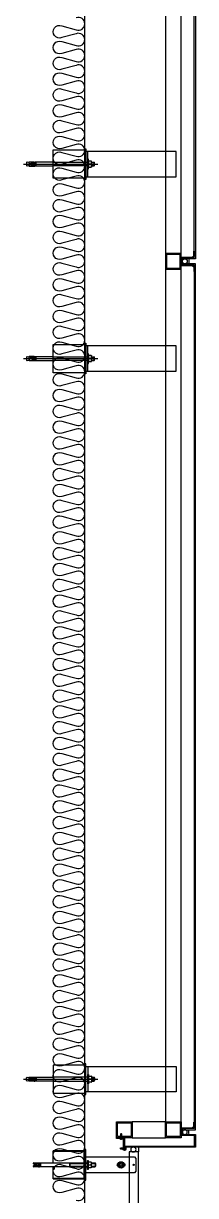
# Model space of a CAD drawing. Header units: millimetres. Extents: x 17311 to 801382, y -242618 to -104888.
# Drawn here: x 370367 to 370911, y -201032 to -197328 of the extents above; entities that cross this region are included whole.
import ezdxf

# ---------------------------------------------------------------- set-up
doc = ezdxf.new("R2010")
doc.units = ezdxf.units.MM
doc.header["$LTSCALE"] = 250
doc.linetypes.add('CENTER', pattern=[50.8, 31.75, -6.35, 6.35, -6.35])
doc.linetypes.add('HIDDEN2', pattern=[4.7625, 3.175, -1.5875])
for name, color, linetype in [('0-Sheet', 7, 'Continuous'), ('4-Pipe', 4, 'Continuous'), ('A-ETC-8', 8, 'Continuous'), ('A-FIN', 6, 'Continuous'), ('A-FIN(EX)', 6, 'Continuous'), ('ANG', 8, 'Continuous'), ('EXTRUSION', 7, 'Continuous'), ('ISL', 251, 'Continuous'), ('S-TEEL', 4, 'Continuous'), ('SCREW', 1, 'Continuous'), ('SEALANT', 252, 'Continuous')]:
    doc.layers.add(name, color=color, linetype=linetype)

# ---------------------------------------------------------------- blocks, each defined once
blk = doc.blocks.new('A$C632c858f')
at = {"layer": 'A-ETC-8'}
blk.add_arc((-2.8, 0), 24, 341.8248, 18.1752, dxfattribs=at)
blk.add_ellipse((34, 0), major_axis=(7.59, 0), ratio=0.987937, dxfattribs=at)
blk = doc.blocks.new('A$Cae507117')
at = {"layer": 'A-ETC-8'}
for points in [[(-50, 0), (-50, -50), (0, -50), (0, 0)], [(-46.8, -3.2), (-46.8, -46.8), (-3.2, -46.8), (-3.2, -3.2)]]:
    blk.add_lwpolyline(points, close=True, dxfattribs=at)
blk = doc.blocks.new('너트 M12')
for p, q in [((-9, 0), (9, 0)), ((-9.5, -9), (-9.5, -0.5)), ((9, -9.5), (-9, -9.5)), ((0, -8.3), (0, -1.2)), ((9.5, -0.5), (9.5, -9))]:
    blk.add_line(p, q)
for centre, start, end in [((-9, -0.5), 90, 180), ((-9, -9), 180, 270), ((9, -0.5), 0, 90), ((9, -9), 270, 0)]:
    blk.add_arc(centre, 0.5, start, end)
at = {"extrusion": (0, 0, -1)}
for centre, major_axis, ratio, start_param, end_param in [((-4.8, -0.9), (-4.75, 0.31), 0.185359, -0.024388, 3.141593), ((4.8, -0.9), (4.75, 0.31), 0.185108, 3.141593, 6.30754), ((-4.8, -8.6), (4.75, 0.31), 0.187111, 0, 3.166211), ((4.8, -8.6), (-4.75, 0.31), 0.185991, 3.117121, 6.283185)]:
    blk.add_ellipse(centre, major_axis=major_axis, ratio=ratio, start_param=start_param, end_param=end_param, dxfattribs=at)
blk = doc.blocks.new('A$C5ebcaad0')
at = {"layer": 'A-ETC-8'}
for p, q in [((-439, -220.5), (-439, -229.5)), ((-437, -219), (-437.5, -219)), ((-426, -220.5), (-437, -219)), ((-431.6, -219.7), (-431.6, -221.5)), ((-415.6, -218.7), (-430.6, -218.7)), ((-426, -220.5), (-412, -220.5)), ((-415.6, -218.7), (-412.6, -218.7)), ((-412.6, -218.7), (-412.6, -231.2)), ((-412, -231), (-412, -219)), ((-409, -219), (-412, -219)), ((-409, -231), (-409, -219)), ((-355, -219), (-409, -219)), ((-355, -219), (-245.5, -219)), ((-234, -219), (-225.5, -219)), ((-234, -220.5), (-224, -220.5)), ((-225.5, -231), (-225.5, -219)), ((-224, -220.5), (-225.5, -219)), ((-224, -229.5), (-224, -220.5)), ((-449, -225), (-214, -225)), ((-437.5, -231), (-437, -231)), ((-437, -231), (-426, -229.5)), ((-431.6, -228.5), (-431.6, -230.2)), ((-431.1, -222.3), (-429.3, -223.5)), ((-431.1, -227.7), (-429.3, -226.5)), ((-430.6, -231.2), (-415.6, -231.2)), ((-421.1, -224), (-427.7, -224)), ((-421.1, -226), (-427.7, -226)), ((-426, -229.5), (-412, -229.5)), ((-420.6, -223.5), (-420.6, -223)), ((-420.6, -227), (-420.6, -226.5)), ((-416.6, -227), (-416.6, -223)), ((-415.6, -231.2), (-412.6, -231.2)), ((-412, -231), (-409, -231)), ((-409, -231), (-355, -231)), ((-245.5, -231), (-355, -231)), ((-234.2, -229.5), (-224, -229.5)), ((-234, -231), (-225.5, -231)), ((-224, -229.5), (-225.5, -231))]:
    blk.add_line(p, q, dxfattribs=at)
for points in [[(-255, -180.5), (-255, -269.5), (-355, -269.5), (-355, -180.5)], [(33.5, -185), (-251.5, -185), (-251.5, -265), (33.5, -265)], [(-251.5, -265), (-245.5, -265), (-245.5, -185), (-251.5, -185)], [(-245.5, -210), (-245.5, -240), (-243.5, -240), (-243.5, -210)]]:
    blk.add_lwpolyline(points, close=True, dxfattribs=at)
blk.add_lwpolyline([(-251.5, -177.5), (-251.5, -272.5, -0.414214), (-252.5, -273.5), (-255, -273.5), (-255, -176.5), (-252.5, -176.5, -0.414214)], format="xyb", close=True, dxfattribs=at)
for centre, radius, start, end in [((-437.5, -220.5), 1.5, 90, 180), ((-430.6, -219.7), 1, 90, 180), ((-430.6, -221.5), 1, 180, 236.3099), ((-418.6, -223), 2, 90, 180), ((-418.6, -223), 2, 0, 90), ((-437.5, -229.5), 1.5, 180, 270), ((-430.6, -228.5), 1, 123.6901, 180), ((-430.6, -230.2), 1, 180, 270), ((-427.7, -221), 3, 236.3099, 270), ((-427.7, -229), 3, 90, 123.6901), ((-421.1, -223.5), 0.5, 270, 0), ((-421.1, -226.5), 0.5, 0, 90), ((-418.6, -227), 2, 180, 270), ((-418.6, -227), 2, 270, 0)]:
    blk.add_arc(centre, radius, start, end, dxfattribs=at)
at = {"layer": 'A-ETC-8', "xscale": -1, "rotation": 90}
blk.add_blockref('너트 M12', (-243.5, -225), dxfattribs=at)
blk = doc.blocks.new('A$C141843b3')
at = {"color": 9, "linetype": 'Continuous', "lineweight": 25}
for p, q in [((-140, -5.5, 0), (-240, -5.5)), ((-240, -44), (-240, -5.5)), ((-140, -7.5, 0), (-240, -7.5)), ((-140, -1.5, 0), (-137.5, -1.5, 0)), ((-140, -7.5, 0), (-140, -1.5, 0)), ((-138, -3.5, 0), (-140, -3.5, 0)), ((-138, -3.5, 0), (-138, -43, 0)), ((-136.5, -43, 0), (-136.5, -2.5, 0)), ((-240, -94.5), (-240, -56)), ((-240, -63.2), (-237, -63.2)), ((-237, -56), (-237, -63.2)), ((-136.5, -43, 0), (-142, -43, 0)), ((-142, -57, 0), (-136.5, -57, 0)), ((-138, -96.5, 0), (-138, -57, 0)), ((-136.5, -97.5, 0), (-136.5, -57, 0)), ((-240, -92.5), (-140, -92.5, 0)), ((-240, -94.5), (-140, -94.5, 0)), ((-140, -98.5, 0), (-140, -92.5, 0)), ((-140, -96.5, 0), (-138, -96.5, 0)), ((-137.5, -98.5, 0), (-140, -98.5, 0))]:
    blk.add_line(p, q, dxfattribs=at)
at = {"color": 9, "ltscale": 0.5}
for p, q in [((-142, -43, 0), (-142, -7.5, 0)), ((-131.5, -64.3, 0), (-131.5, -35.8, 0)), ((-131.5, -35.8, 0), (-129.5, -35.8, 0)), ((-129.5, -35.8, 0), (-129.5, -64.3, 0)), ((-188.8, -44, 0), (-131.5, -44, 0)), ((-188.8, -44, 0), (-187.3, -45.5, 0)), ((-188.8, -44, 0), (-188.8, -56, 0)), ((-188.8, -45.5, 0), (-131.5, -45.5, 0)), ((-188.8, -54.5, 0), (-131.5, -54.5, 0)), ((-188.8, -56, 0), (-187.3, -54.5, 0)), ((-188.8, -56, 0), (-131.5, -56, 0)), ((-187.3, -45.5, 0), (-187.3, -54.5, 0)), ((-142, -92.5, 0), (-142, -57, 0)), ((-129.5, -64.3, 0), (-131.5, -64.3, 0)), ((-129.5, -59, 0), (-129.5, -41, 0)), ((-129.5, -44, 0), (-129.5, -44, 0)), ((-129.5, -45.5, 0), (-129.4, -45.5, 0)), ((-129.5, -54.5, 0), (-129.4, -54.5, 0)), ((-129.5, -56, 0), (-129.5, -56, 0)), ((-129, -40.5, 0), (-120.5, -40.5, 0)), ((-120.5, -59.5, 0), (-129, -59.5, 0)), ((-128.3, -50, 0), (-121.2, -50, 0)), ((-120.1, -45.5, 0), (-106, -45.5, 0)), ((-120.1, -54.5, 0), (-106, -54.5, 0)), ((-120, -41, 0), (-120, -59, 0)), ((-120, -44, 0), (-107.5, -44, 0)), ((-120, -56, 0), (-107.5, -56, 0)), ((-107.5, -44, 0), (-107.5, -56, 0)), ((-106, -45.5, 0), (-107.5, -44, 0)), ((-106, -54.5, 0), (-107.5, -56, 0)), ((-106, -45.5, 0), (-106, -54.5, 0))]:
    blk.add_line(p, q, dxfattribs=at)
at = {"color": 9}
for p, q in [((-302.6, -46.2), (-302.6, -44.5)), ((-302.6, -44.7), (-297, -45.5)), ((-302.6, -55), (-302.6, -53.3)), ((-297, -54.5), (-302.5, -55.3)), ((-302.1, -47), (-300.3, -48.2)), ((-302.1, -52.5), (-300.3, -51.3)), ((-301.6, -43.5), (-286.6, -43.5)), ((-286.6, -56), (-301.6, -56)), ((-292.1, -48.8), (-298.7, -48.8)), ((-292.1, -50.8), (-298.7, -50.8)), ((-297, -45.5), (-283, -45.5)), ((-297, -54.5), (-283, -54.5)), ((-291.6, -47.8), (-291.6, -48.3)), ((-291.6, -51.2), (-291.6, -51.8)), ((-289.6, -45.8), (-289.6, -45.8)), ((-289.6, -53.8), (-289.6, -53.8)), ((-287.6, -47.8), (-287.6, -51.8)), ((-286.6, -43.5), (-283.6, -43.5)), ((-286.6, -56), (-283.6, -56)), ((-283.6, -56), (-283.6, -43.5)), ((-283, -44), (-283, -56)), ((-283, -44), (-280, -44)), ((-280, -56), (-283, -56)), ((-280, -44), (-280, -56)), ((-280, -44), (-188.8, -44, 0)), ((-188.8, -56, 0), (-280, -56))]:
    blk.add_line(p, q, dxfattribs=at)
at = {"color": 9, "linetype": 'Continuous', "lineweight": 25}
for centre, start, end in [((-137.5, -2.5, 0), 0, 90), ((-137.5, -97.5, 0), 270, 0)]:
    blk.add_arc(centre, 1, start, end, dxfattribs=at)
at = {"color": 9}
for centre, radius, start, end in [((-301.6, -44.5), 1, 90, 180), ((-301.6, -46.2), 1, 180, 236.3099), ((-301.6, -53.3), 1, 123.6901, 180), ((-301.6, -55), 1, 180, 270), ((-298.7, -45.8), 3, 236.3099, 270), ((-298.7, -53.8), 3, 90, 123.6901), ((-292.1, -48.3), 0.5, 270, 0), ((-292.1, -51.2), 0.5, 0, 90), ((-289.6, -47.8), 2, 90, 180), ((-289.6, -51.8), 2, 180, 270), ((-289.6, -47.8), 2, 0, 90), ((-289.6, -51.8), 2, 270, 0)]:
    blk.add_arc(centre, radius, start, end, dxfattribs=at)
at = {"color": 9, "ltscale": 0.5}
for centre, start, end in [((-129, -41, 0), 90, 180), ((-129, -59, 0), 180, 270), ((-120.5, -41, 0), 0, 90), ((-120.5, -59, 0), 270, 0)]:
    blk.add_arc(centre, 0.5, start, end, dxfattribs=at)
at = {"color": 9, "ltscale": 0.5, "extrusion": (0, 0, -1)}
for centre, major_axis, ratio, start_param, end_param in [((-128.6, -45.2, 0), (0.31, -4.75), 0.187111, 0, 3.166211), ((-128.6, -54.7, 0), (0.31, 4.75), 0.185991, 3.117121, 6.283185), ((-120.9, -45.2, 0), (0.31, 4.75), 0.185359, -0.024388, 3.141593), ((-120.9, -54.7, 0), (0.31, -4.75), 0.185108, 3.141593, 6.30754)]:
    blk.add_ellipse(centre, major_axis=major_axis, ratio=ratio, start_param=start_param, end_param=end_param, dxfattribs=at)
at = {"layer": 'ANG'}
for p, q in [((-29.3, -43.5, 0), (-33, -50, 0)), ((-33, -50, 0), (-29.3, -56.5, 0)), ((-21.7, -43.5, 0), (-29.3, -43.5, 0)), ((-29.3, -56.5, 0), (-21.7, -56.5, 0)), ((-18, -50, 0), (-21.7, -43.5, 0)), ((-21.7, -56.5, 0), (-18, -50, 0))]:
    blk.add_line(p, q, dxfattribs=at)
at = {"layer": 'ANG', "elevation": 0}
blk.add_lwpolyline([(-142.5, -25), (16.5, -25), (21.5, -30), (21.5, -70), (16.5, -75), (-142.5, -75), (-142.5, -25)], dxfattribs=at)
for points in [[(-142.5, -25), (-142.5, -75), (-137.5, -75), (-137.5, -25)], [(-25.5, -50), (-25.5, -50), (-25.5, -50), (-25.5, -50), (-25.5, -50), (-25.5, -50)]]:
    blk.add_lwpolyline(points, close=True, dxfattribs=at)
at = {"layer": 'ANG'}
for centre, radius in [((-25.5, -50, 0), 10), ((-25.5, -50, 0), 7.5), ((-25.5, -50, 0), 4), ((14, -50, 0), 2)]:
    blk.add_circle(centre, radius, dxfattribs=at)
for centre, start, end in [((-34.9, -50, 0), 86.4468, 273.5532), ((-16.1, -50, 0), 266.4468, 93.5532)]:
    blk.add_arc(centre, 4, start, end, dxfattribs=at)
blk = doc.blocks.new('PH-4-16')
at = {"layer": 'SCREW'}
for p, q in [((-1.5, 0), (-1.5, -1)), ((1.5, 0), (1.5, -1.6)), ((0.1, -0.9), (-2, -1.2)), ((-2, -1.2), (-1.5, -1)), ((0.1, -1), (-2, -1.3)), ((-2, -1.3), (-1.5, -1.5)), ((2, -1.8), (-2, -2.4)), ((-2, -2.4), (-1.5, -2.2)), ((-2, -2.5), (-1.5, -2.7)), ((2, -3), (-2, -3.7)), ((-2, -3.6), (-1.5, -3.5)), ((-2, -3.8), (-1.5, -4)), ((2, -4.3), (-2, -4.9)), ((-2, -4.9), (-1.5, -4.7)), ((-2, -5), (-1.5, -5.2)), ((2, -5.5), (-2, -6.2)), ((-2, -6.1), (-1.5, -5.9)), ((-2, -6.2), (-1.5, -6.4)), ((2, -6.7), (-2, -7.4)), ((-2, -7.4), (-1.5, -7.2)), ((-2, -7.5), (-1.5, -7.7)), ((2, -8), (-2, -8.6)), ((-2, -8.6), (-1.5, -8.4)), ((-2, -8.7), (-1.5, -8.9)), ((2, -9.2), (-2, -9.9)), ((-2, -9.9), (-1.5, -9.7)), ((-2, -10), (-1.5, -10.2)), ((2, -10.5), (-2, -11.1)), ((-2, -11.1), (-1.5, -10.9)), ((-2, -11.2), (-1.5, -11.4)), ((2, -1.9), (-2, -2.5)), ((2, -3.1), (-2, -3.8)), ((2, -4.4), (-2, -5)), ((2, -5.6), (-2, -6.3)), ((2, -6.9), (-2, -7.5)), ((2, -8.1), (-2, -8.7)), ((2, -9.3), (-2, -10)), ((2, -10.6), (-2, -11.2)), ((0.1, -0.9), (-1.5, -1)), ((0.1, -1), (-1.5, -1.5)), ((-1.5, -1.5), (-1.5, -2.2)), ((1.5, -1.6), (-1.5, -2.2)), ((1.5, -2.1), (-1.5, -2.7)), ((-1.5, -2.7), (-1.5, -3.5)), ((1.5, -2.8), (-1.5, -3.5)), ((1.5, -3.3), (-1.5, -4)), ((1.5, -4.1), (-1.5, -4.7)), ((1.5, -4.6), (-1.5, -5.2)), ((-1.5, -5.2), (-1.5, -5.9)), ((1.5, -5.3), (-1.5, -5.9)), ((1.5, -5.8), (-1.5, -6.4)), ((-1.5, -6.4), (-1.5, -7.2)), ((1.5, -6.5), (-1.5, -7.2)), ((1.5, -7.1), (-1.5, -7.7)), ((-1.5, -7.7), (-1.5, -8.4)), ((1.5, -7.8), (-1.5, -8.4)), ((1.5, -8.3), (-1.5, -8.9)), ((-1.5, -8.9), (-1.5, -9.7)), ((1.5, -9), (-1.5, -9.7)), ((1.5, -9.5), (-1.5, -10.2)), ((-1.5, -10.2), (-1.5, -10.9)), ((1.5, -10.3), (-1.5, -10.9)), ((1.5, -10.8), (-1.5, -11.4)), ((-1.5, -11.4), (-1.5, -14.5)), ((-1.5, -14.5), (-1.1, -14.5)), ((0, -16), (-1.5, -14.5)), ((-1.1, -12.6), (-1.1, -14.5)), ((-1.1, -14.5), (0, -16)), ((0, -16), (1.5, -14.5)), ((1.5, -14.5), (0.4, -12.2)), ((1.5, -1.6), (2, -1.8)), ((2, -1.9), (1.5, -2.1)), ((1.5, -2.1), (1.5, -2.8)), ((2, -3), (1.5, -2.8)), ((2, -3.1), (1.5, -3.3)), ((1.5, -3.3), (1.5, -4.1)), ((2, -4.3), (1.5, -4.1)), ((2, -4.4), (1.5, -4.6)), ((1.5, -4.6), (1.5, -5.3)), ((2, -5.5), (1.5, -5.3)), ((2, -5.6), (1.5, -5.8)), ((1.5, -5.8), (1.5, -6.5)), ((2, -6.7), (1.5, -6.5)), ((2, -6.9), (1.5, -7.1)), ((1.5, -7.1), (1.5, -7.8)), ((2, -8), (1.5, -7.8)), ((2, -8.1), (1.5, -8.3)), ((1.5, -8.3), (1.5, -9)), ((2, -9.2), (1.5, -9)), ((2, -9.3), (1.5, -9.5)), ((1.5, -9.5), (1.5, -10.3)), ((2, -10.5), (1.5, -10.3)), ((2, -10.6), (1.5, -10.8)), ((1.5, -10.8), (1.5, -14.5))]:
    blk.add_line(p, q, dxfattribs=at)
at = {"layer": 'SCREW', "color": 1, "linetype": 'CENTER'}
blk.add_line((0, 4), (0, -17.7), dxfattribs=at)
at = {"layer": 'SCREW', "linetype": 'HIDDEN2'}
blk.add_line((-1.5, -4), (-1.5, -4.7), dxfattribs=at)
at = {"layer": 'SCREW'}
blk.add_lwpolyline([(3.5, 1), (3.5, 0), (-3.5, 0), (-3.5, 1, -0.336479), (-2.5, 2.2, -0.138717), (2.5, 2.2, -0.336479)], format="xyb", close=True, dxfattribs=at)
blk.add_lwpolyline([(-2.5, 2.2), (-2.3, 2), (-2.1, 1.9), (-1.8, 1.9), (-1.5, 2), (-1.3, 2), (-1, 2.1), (-0.8, 2.1), (-0.7, 2.1), (-0.6, 2.1), (-0.5, 2), (-0.5, 1.8), (-0.5, 1.6), (-0.5, 1.4), (-0.5, 1.2), (-0.5, 1), (-0.5, 0.8), (-0.4, 0.7), (-0.3, 0.6), (-0.1, 0.6), (0, 0.5), (0.1, 0.6), (0.3, 0.6), (0.4, 0.7), (0.5, 0.8), (0.5, 1), (0.5, 1.2), (0.5, 1.4), (0.5, 1.6), (0.5, 1.8), (0.5, 2), (0.6, 2.1), (0.7, 2.1), (0.8, 2.1), (1, 2.1), (1.3, 2), (1.5, 2), (1.8, 1.9), (2.1, 1.9), (2.3, 2), (2.5, 2.2)], dxfattribs=at)
for centre, radius, start, end in [((-1.9, -1.2), 0.0931, 139.8661, 209.9246), ((-1.9, -2.5), 0.0931, 139.8661, 209.9246), ((-1.9, -3.7), 0.0931, 139.8661, 209.9246), ((-1.9, -4.9), 0.0931, 139.8661, 209.9246), ((-1.9, -6.2), 0.0931, 139.8661, 209.9246), ((-1.9, -7.4), 0.0931, 139.8661, 209.9246), ((-1.9, -8.7), 0.0931, 139.8661, 209.9246), ((-1.9, -9.9), 0.0931, 139.8661, 209.9246), ((-1.9, -11.2), 0.0931, 139.8661, 209.9246), ((-0.3, -12.6), 0.815, 27.365, 180), ((0, -0.9), 0.0605, 310.7271, 69.3149), ((1.9, -1.8), 0.0931, 319.8661, 29.9246), ((1.9, -3.1), 0.0931, 319.8661, 29.9246), ((1.9, -4.3), 0.0931, 319.8661, 29.9246), ((1.9, -5.6), 0.0931, 319.8661, 29.9246), ((1.9, -6.8), 0.0931, 319.8661, 29.9246), ((1.9, -8), 0.0931, 319.8661, 29.9246), ((1.9, -9.3), 0.0931, 319.8661, 29.9246), ((1.9, -10.5), 0.0931, 319.8661, 29.9246)]:
    blk.add_arc(centre, radius, start, end, dxfattribs=at)

msp = doc.modelspace()

# ---------------------------------------------------------------- linework, layer by layer
at = {"layer": '0-Sheet'}
msp.add_lwpolyline([(370688.7, -200876.5), (370907.7, -200876.5), (370907.7, -200842.5), (370865.7, -200842.5), (370865.7, -200832.5), (370868.7, -200832.5), (370868.7, -200832.5), (370868.7, -200839.5), (370910.7, -200839.5), (370910.7, -200879.5), (370688.7, -200879.5)], dxfattribs=at)
msp.add_lwpolyline([(370688.7, -200876.5, 0.414214), (370685.7, -200879.5), (370685.7, -200888.5), (370688.7, -200888.5), (370688.7, -200879.5)], format="xyb", dxfattribs=at)
at = {"layer": '4-Pipe'}
msp.add_lwpolyline([(370685.7, -200849.5), (370685.7, -200889.5), (370682.7, -200889.5), (370682.7, -200852.5), (370660.7, -200852.5), (370660.7, -200849.5)], close=True, dxfattribs=at)
at = {"layer": 'A-ETC-8'}
for p, q in [((370815.7, -154461.7), (370815.7, -200799.5)), ((370865.7, -200799.5), (370865.7, -154461.7)), ((370815.7, -200799.5), (370710.7, -200799.5)), ((370710.7, -200849.5), (370815.7, -200849.5))]:
    msp.add_line(p, q, dxfattribs=at)
for points in [[(370902.7, -198068), (370867.7, -198068), (370867.7, -198079), (370865.7, -198079), (370865.7, -198066), (370901, -198066, -0.226541), (370904.7, -198062.3), (370904.7, -198047.6), (370906.7, -198047.6), (370906.7, -198064, 0.414214)], [(370902.7, -198091), (370867.7, -198091), (370867.7, -198080), (370865.7, -198080), (370865.7, -198093), (370901, -198093, 0.226541), (370904.7, -198096.6), (370904.7, -198111.3), (370906.7, -198111.3), (370906.7, -198095, -0.414214)], [(370902.7, -200820.5), (370867.7, -200820.5), (370867.7, -200831.5), (370865.7, -200831.5), (370865.7, -200818.5), (370901, -200818.5, -0.226541), (370904.7, -200814.8), (370904.7, -200800.1), (370906.7, -200800.1), (370906.7, -200816.5, 0.414214)]]:
    msp.add_lwpolyline(points, format="xyb", close=True, dxfattribs=at)
at = {"layer": 'A-FIN'}
for points in [[(370869.7, -195291), (370869.7, -195287), (370910.7, -195287), (370910.7, -198072), (370869.7, -198072), (370869.7, -198068), (370906.7, -198068), (370906.7, -195291), (370869.7, -195291)], [(370869.7, -200820.5), (370869.7, -200824.5), (370910.7, -200824.5), (370910.7, -198087), (370869.7, -198087), (370869.7, -198091), (370906.7, -198091), (370906.7, -200820.5), (370869.7, -200820.5)]]:
    msp.add_lwpolyline(points, close=True, dxfattribs=at)
at = {"layer": 'A-FIN(EX)'}
msp.add_lwpolyline([(370700.7, -200894.5), (370700.7, -201176.5), (370730.7, -201176.5), (370730.7, -200894.5)], close=True, dxfattribs=at)
at = {"layer": 'ISL'}
msp.add_line((370560.7, -202279.5), (370560.7, -154479.5), dxfattribs=at)
msp.add_lwpolyline([(370533.6, -201047.4, 0.524856), (370560.7, -201028.7, 0.524856), (370533.6, -201010), (370487.8, -201022.4, -1.449198), (370487.8, -200985), (370533.6, -200997.4, 0.524856), (370560.7, -200978.7, 0.524856), (370533.6, -200960), (370487.8, -200972.4, -1.449198), (370487.8, -200935), (370533.6, -200947.4, 0.524856), (370560.7, -200928.7, 0.524856), (370533.6, -200910), (370487.8, -200922.4, -1.449198), (370487.8, -200885), (370533.6, -200897.4, 0.524856), (370560.7, -200878.7, 0.524856), (370533.6, -200860), (370487.8, -200872.4, -1.449198), (370487.8, -200835), (370533.6, -200847.4, 0.524856), (370560.7, -200828.7, 0.524856), (370533.6, -200810), (370487.8, -200822.4, -1.449198), (370487.8, -200785), (370533.6, -200797.4, 0.524856), (370560.7, -200778.7, 0.524856), (370533.6, -200760), (370487.8, -200772.4, -1.449198), (370487.8, -200735), (370533.6, -200747.4, 0.524856), (370560.7, -200728.7, 0.524856), (370533.6, -200710), (370487.8, -200722.4, -1.449198), (370487.8, -200685), (370533.6, -200697.4, 0.524856), (370560.7, -200678.7, 0.524856), (370533.6, -200660), (370487.8, -200672.4, -1.449198), (370487.8, -200635), (370533.6, -200647.4, 0.524856), (370560.7, -200628.7, 0.524856), (370533.6, -200610), (370487.8, -200622.4, -1.449198), (370487.8, -200585), (370533.6, -200597.4, 0.524856), (370560.7, -200578.7, 0.524856), (370533.6, -200560), (370487.8, -200572.4, -1.449198), (370487.8, -200535), (370533.6, -200547.4, 0.524856), (370560.7, -200528.7, 0.524856), (370533.6, -200510), (370487.8, -200522.4, -1.449198), (370487.8, -200485), (370533.6, -200497.4, 0.524856), (370560.7, -200478.7, 0.524856), (370533.6, -200460), (370487.8, -200472.4, -1.449198), (370487.8, -200435), (370533.6, -200447.4, 0.524856), (370560.7, -200428.7, 0.524856), (370533.6, -200410), (370487.8, -200422.4, -1.449198), (370487.8, -200385), (370533.6, -200397.4, 0.524856), (370560.7, -200378.7, 0.524856), (370533.6, -200360), (370487.8, -200372.4, -1.449198), (370487.8, -200335), (370533.6, -200347.4, 0.524856), (370560.7, -200328.7, 0.524856), (370533.6, -200310), (370487.8, -200322.4, -1.449198), (370487.8, -200285), (370533.6, -200297.4, 0.524856), (370560.7, -200278.7, 0.524856), (370533.6, -200260), (370487.8, -200272.4, -1.449198), (370487.8, -200235), (370533.6, -200247.4, 0.524856), (370560.7, -200228.7, 0.524856), (370533.6, -200210), (370487.8, -200222.4, -1.449198), (370487.8, -200185), (370533.6, -200197.4, 0.524856), (370560.7, -200178.7, 0.524856), (370533.6, -200160), (370487.8, -200172.4, -1.449198), (370487.8, -200135), (370533.6, -200147.4, 0.524856), (370560.7, -200128.7, 0.524856), (370533.6, -200110), (370487.8, -200122.4, -1.449198), (370487.8, -200085), (370533.6, -200097.4, 0.524856), (370560.7, -200078.7, 0.524856), (370533.6, -200060), (370487.8, -200072.4, -1.449198), (370487.8, -200035), (370533.6, -200047.4, 0.524856), (370560.7, -200028.7, 0.524856), (370533.6, -200010), (370487.8, -200022.4, -1.449198), (370487.8, -199985), (370533.6, -199997.4, 0.524856), (370560.7, -199978.7, 0.524856), (370533.6, -199960), (370487.8, -199972.4, -1.449198), (370487.8, -199935), (370533.6, -199947.4, 0.524856), (370560.7, -199928.7, 0.524856), (370533.6, -199910), (370487.8, -199922.4, -1.449198), (370487.8, -199885), (370533.6, -199897.4, 0.524856), (370560.7, -199878.7, 0.524856), (370533.6, -199860), (370487.8, -199872.4, -1.449198), (370487.8, -199835), (370533.6, -199847.4, 0.524856), (370560.7, -199828.7, 0.524856), (370533.6, -199810), (370487.8, -199822.4, -1.449198), (370487.8, -199785), (370533.6, -199797.4, 0.524856), (370560.7, -199778.7, 0.524856), (370533.6, -199760), (370487.8, -199772.4, -1.449198), (370487.8, -199735), (370533.6, -199747.4, 0.524856), (370560.7, -199728.7, 0.524856), (370533.6, -199710), (370487.8, -199722.4, -1.449198), (370487.8, -199685), (370533.6, -199697.4, 0.524856), (370560.7, -199678.7, 0.524856), (370533.6, -199660), (370487.8, -199672.4, -1.449198), (370487.8, -199635), (370533.6, -199647.4, 0.524856), (370560.7, -199628.7, 0.524856), (370533.6, -199610), (370487.8, -199622.4, -1.449198), (370487.8, -199585), (370533.6, -199597.4, 0.524856), (370560.7, -199578.7, 0.524856), (370533.6, -199560), (370487.8, -199572.4, -1.449198), (370487.8, -199535), (370533.6, -199547.4, 0.524856), (370560.7, -199528.7, 0.524856), (370533.6, -199510), (370487.8, -199522.4, -1.449198), (370487.8, -199485), (370533.6, -199497.4, 0.524856), (370560.7, -199478.7, 0.524856), (370533.6, -199460), (370487.8, -199472.4, -1.449198), (370487.8, -199435), (370533.6, -199447.4, 0.524856), (370560.7, -199428.7, 0.524856), (370533.6, -199410), (370487.8, -199422.4, -1.449198), (370487.8, -199385), (370533.6, -199397.4, 0.524856), (370560.7, -199378.7, 0.524856), (370533.6, -199360), (370487.8, -199372.4, -1.449198), (370487.8, -199335), (370533.6, -199347.4, 0.524856), (370560.7, -199328.7, 0.524856), (370533.6, -199310), (370487.8, -199322.4, -1.449198), (370487.8, -199285), (370533.6, -199297.4, 0.524856), (370560.7, -199278.7, 0.524856), (370533.6, -199260), (370487.8, -199272.4, -1.449198), (370487.8, -199235), (370533.6, -199247.4, 0.524856), (370560.7, -199228.7, 0.524856), (370533.6, -199210), (370487.8, -199222.4, -1.449198), (370487.8, -199185), (370533.6, -199197.4, 0.524856), (370560.7, -199178.7, 0.524856), (370533.6, -199160), (370487.8, -199172.4, -1.449198), (370487.8, -199135), (370533.6, -199147.4, 0.524856), (370560.7, -199128.7, 0.524856), (370533.6, -199110), (370487.8, -199122.4, -1.449198), (370487.8, -199085), (370533.6, -199097.4, 0.524856), (370560.7, -199078.7, 0.524856), (370533.6, -199060), (370487.8, -199072.4, -1.449198), (370487.8, -199035), (370533.6, -199047.4, 0.524856), (370560.7, -199028.7, 0.524856), (370533.6, -199010), (370487.8, -199022.4, -1.449198), (370487.8, -198985), (370533.6, -198997.4, 0.524856), (370560.7, -198978.7, 0.524856), (370533.6, -198960), (370487.8, -198972.4, -1.449198), (370487.8, -198935), (370533.6, -198947.4, 0.524856), (370560.7, -198928.7, 0.524856), (370533.6, -198910), (370487.8, -198922.4, -1.449198), (370487.8, -198885), (370533.6, -198897.4, 0.524856), (370560.7, -198878.7, 0.524856), (370533.6, -198860), (370487.8, -198872.4, -1.449198), (370487.8, -198835), (370533.6, -198847.4, 0.524856), (370560.7, -198828.7, 0.524856), (370533.6, -198810), (370487.8, -198822.4, -1.449198), (370487.8, -198785), (370533.6, -198797.4, 0.524856), (370560.7, -198778.7, 0.524856), (370533.6, -198760), (370487.8, -198772.4, -1.449198), (370487.8, -198735), (370533.6, -198747.4, 0.524856), (370560.7, -198728.7, 0.524856), (370533.6, -198710), (370487.8, -198722.4, -1.449198), (370487.8, -198685), (370533.6, -198697.4, 0.524856), (370560.7, -198678.7, 0.524856), (370533.6, -198660), (370487.8, -198672.4, -1.449198), (370487.8, -198635), (370533.6, -198647.4, 0.524856), (370560.7, -198628.7, 0.524856), (370533.6, -198610), (370487.8, -198622.4, -1.449198), (370487.8, -198585), (370533.6, -198597.4, 0.524856), (370560.7, -198578.7, 0.524856), (370533.6, -198560), (370487.8, -198572.4, -1.449198), (370487.8, -198535), (370533.6, -198547.4, 0.524856), (370560.7, -198528.7, 0.524856), (370533.6, -198510), (370487.8, -198522.4, -1.449198), (370487.8, -198485), (370533.6, -198497.4, 0.524856), (370560.7, -198478.7, 0.524856), (370533.6, -198460), (370487.8, -198472.4, -1.449198), (370487.8, -198435), (370533.6, -198447.4, 0.524856), (370560.7, -198428.7, 0.524856), (370533.6, -198410), (370487.8, -198422.4, -1.449198), (370487.8, -198385), (370533.6, -198397.4, 0.524856), (370560.7, -198378.7, 0.524856), (370533.6, -198360), (370487.8, -198372.4, -1.449198), (370487.8, -198335), (370533.6, -198347.4, 0.524856), (370560.7, -198328.7, 0.524856), (370533.6, -198310), (370487.8, -198322.4, -1.449198), (370487.8, -198285), (370533.6, -198297.4, 0.524856), (370560.7, -198278.7, 0.524856), (370533.6, -198260), (370487.8, -198272.4, -1.449198), (370487.8, -198235), (370533.6, -198247.4, 0.524856), (370560.7, -198228.7, 0.524856), (370533.6, -198210), (370487.8, -198222.4, -1.449198), (370487.8, -198185), (370533.6, -198197.4, 0.524856), (370560.7, -198178.7, 0.524856), (370533.6, -198160), (370487.8, -198172.4, -1.449198), (370487.8, -198135), (370533.6, -198147.4, 0.524856), (370560.7, -198128.7, 0.524856), (370533.6, -198110), (370487.8, -198122.4, -1.449198), (370487.8, -198085), (370533.6, -198097.4, 0.524856), (370560.7, -198078.7, 0.524856), (370533.6, -198060), (370487.8, -198072.4, -1.449198), (370487.8, -198035), (370533.6, -198047.4, 0.524856), (370560.7, -198028.7, 0.524856), (370533.6, -198010), (370487.8, -198022.4, -1.449198), (370487.8, -197985), (370533.6, -197997.4, 0.524856), (370560.7, -197978.7, 0.524856), (370533.6, -197960), (370487.8, -197972.4, -1.449198), (370487.8, -197935), (370533.6, -197947.4, 0.524856), (370560.7, -197928.7, 0.524856), (370533.6, -197910), (370487.8, -197922.4, -1.449198), (370487.8, -197885), (370533.6, -197897.4, 0.524856), (370560.7, -197878.7, 0.524856), (370533.6, -197860), (370487.8, -197872.4, -1.449198), (370487.8, -197835), (370533.6, -197847.4, 0.524856), (370560.7, -197828.7, 0.524856), (370533.6, -197810), (370487.8, -197822.4, -1.449198), (370487.8, -197785), (370533.6, -197797.4, 0.524856), (370560.7, -197778.7, 0.524856), (370533.6, -197760), (370487.8, -197772.4, -1.449198), (370487.8, -197735), (370533.6, -197747.4, 0.524856), (370560.7, -197728.7, 0.524856), (370533.6, -197710), (370487.8, -197722.4, -1.449198), (370487.8, -197685), (370533.6, -197697.4, 0.524856), (370560.7, -197678.7, 0.524856), (370533.6, -197660), (370487.8, -197672.4, -1.449198), (370487.8, -197635), (370533.6, -197647.4, 0.524856), (370560.7, -197628.7, 0.524856), (370533.6, -197610), (370487.8, -197622.4, -1.449198), (370487.8, -197585), (370533.6, -197597.4, 0.524856), (370560.7, -197578.7, 0.524856), (370533.6, -197560), (370487.8, -197572.4, -1.449198), (370487.8, -197535), (370533.6, -197547.4, 0.524856), (370560.7, -197528.7, 0.524856), (370533.6, -197510), (370487.8, -197522.4, -1.449198), (370487.8, -197485), (370533.6, -197497.4, 0.524856), (370560.7, -197478.7, 0.524856), (370533.6, -197460), (370487.8, -197472.4, -1.449198), (370487.8, -197435), (370533.6, -197447.4, 0.524856), (370560.7, -197428.7, 0.524856), (370533.6, -197410), (370487.8, -197422.4, -1.449198), (370487.8, -197385), (370533.6, -197397.4, 0.524856), (370560.7, -197378.7, 0.524856), (370533.6, -197360), (370487.8, -197372.4, -1.449198), (370487.8, -197335), (370533.6, -197347.4, 0.524856), (370560.7, -197328.7, 0.524856), (370533.6, -197310)], format="xyb", dxfattribs=at)
at = {"layer": 'SEALANT'}
msp.add_arc((370831.1, -200887), 100.7, 175.7294, 184.2706, dxfattribs=at)
at = {"layer": 'SEALANT', "extrusion": (0, 0, -1)}
msp.add_ellipse((370714.1, -200887), major_axis=(-8.53, 0), ratio=0.879432, dxfattribs=at)

# ---------------------------------------------------------------- block references
at = {"layer": 'A-ETC-8'}
for p in [(370815.7, -197547), (370815.7, -198162)]:
    msp.add_blockref('A$C5ebcaad0', p, dxfattribs=at)
at = {"layer": 'A-ETC-8', "rotation": 180}
for name, p in [('A$Cae507117', (370815.7, -198104.5)), ('A$C632c858f', (370910.7, -198079.5))]:
    msp.add_blockref(name, p, dxfattribs=at)
at = {"layer": 'A-ETC-8', "xscale": -1, "rotation": 180}
msp.add_blockref('A$C5ebcaad0', (370815.7, -200889.5), dxfattribs=at)
at = {"layer": 'A-ETC-8', "xscale": -1}
for name, p in [('A$Cae507117', (370660.7, -200799.5)), ('A$Cae507117', (370815.7, -200799.5)), ('A$C632c858f', (370910.7, -200832))]:
    msp.add_blockref(name, p, dxfattribs=at)
at = {"layer": 'EXTRUSION', "rotation": 180}
msp.add_blockref('PH-4-16', (370675.7, -200852.5), dxfattribs=at)
at = {"layer": 'EXTRUSION', "xscale": -1, "rotation": 270}
msp.add_blockref('PH-4-16', (370688.7, -200884), dxfattribs=at)
at = {"layer": 'S-TEEL'}
msp.add_blockref('A$C141843b3', (370700.7, -200885.5), dxfattribs=at)

doc.saveas('drawing.dxf')
